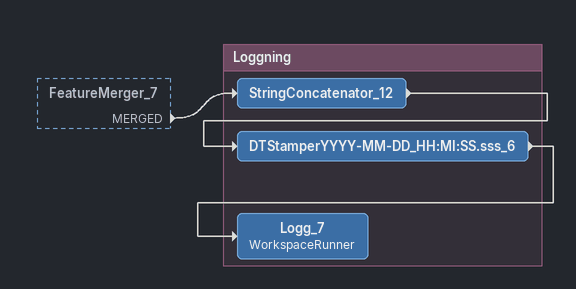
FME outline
FeatureMerger_7 [outside]
    MERGED -> StringConcatenator_12

Bookmark: Loggning
StringConcatenator_12
    -> DTStamperYYYY-MM-DD_HH:MI:SS.sss_6
DTStamperYYYY-MM-DD_HH:MI:SS.sss_6
    -> Logg_7
Logg_7: WorkspaceRunner
